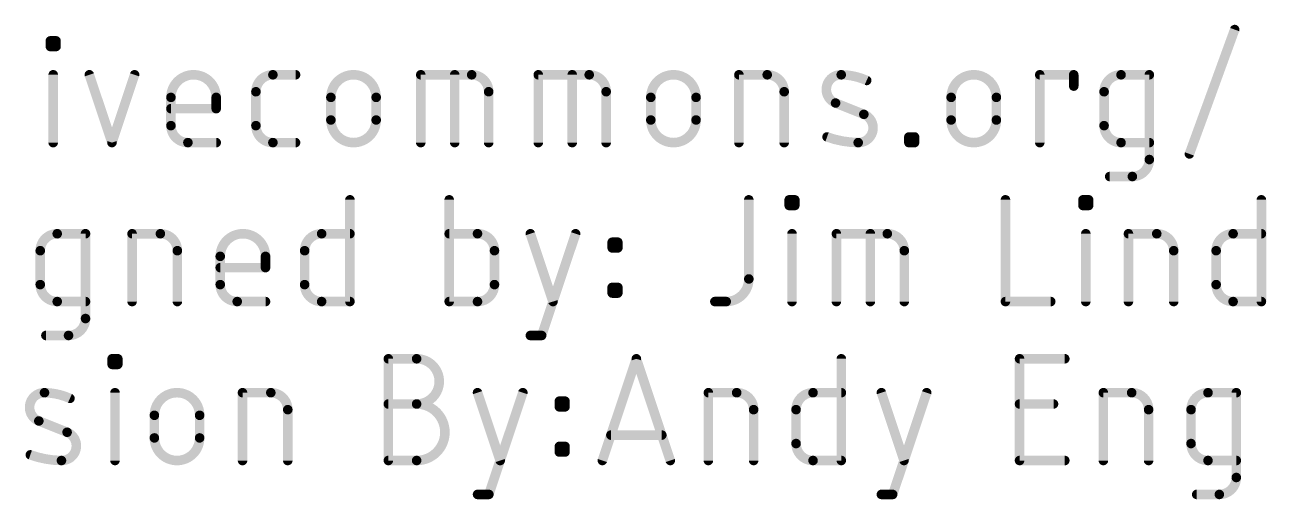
# Model space of a CAD drawing. Extents: x -30.5 to 56.1, y -10.7 to 33.1.
# Drawn here: x 6.03 to 25.84, y -10.7 to -3.12 of the extents above; entities that cross this region are included whole.
import ezdxf

# ---------------------------------------------------------------- set-up
doc = ezdxf.new("R2010")
doc.units = 0
doc.layers.add('51', color=53, linetype='CONTINUOUS')

msp = doc.modelspace()

# ---------------------------------------------------------------- linework, layer by layer
at = {"layer": '51', "const_width": 0.1524}
for points in [[(24.6175, -5.1844), (25.34, -3.1976)], [(6.4366, -3.4685), (6.4366, -3.3782)], [(6.4366, -3.3782), (6.5269, -3.3782)], [(6.5269, -3.3782), (6.5269, -3.4685)], [(6.5269, -3.4685), (6.4366, -3.4685)], [(6.4818, -5.0038), (6.4818, -3.9201)], [(7.0584, -3.9201), (7.4197, -5.0038)], [(7.4197, -5.0038), (7.7809, -3.9201)], [(9.9884, -3.9201), (10.3497, -3.9201)], [(12.3487, -5.0038), (12.3487, -3.9201)], [(12.3487, -3.9201), (13.1615, -3.9201)], [(12.8906, -5.0038), (12.8906, -3.9201)], [(14.2245, -5.0038), (14.2245, -3.9201)], [(14.2245, -3.9201), (15.0373, -3.9201)], [(14.7663, -5.0038), (14.7663, -3.9201)], [(17.4271, -5.0038), (17.4271, -3.9201)], [(17.4271, -3.9201), (17.8787, -3.9201)], [(22.2292, -5.0038), (22.2292, -3.9201)], [(22.2292, -3.9201), (22.7711, -3.9201)], [(22.7711, -3.9201), (22.7711, -4.1007)], [(23.5264, -3.9201), (23.9779, -3.9201)], [(23.9779, -3.9201), (23.9779, -5.2747)], [(9.7175, -4.7329), (9.7175, -4.191)], [(13.4325, -4.191), (13.4325, -5.0038)], [(15.3082, -4.191), (15.3082, -5.0038)], [(18.1496, -4.191), (18.1496, -5.0038)], [(23.2555, -4.7329), (23.2555, -4.191)], [(8.361, -4.7329), (8.361, -4.2813)], [(9.0835, -4.2813), (9.0835, -4.4619)], [(10.9141, -4.6426), (10.9141, -4.2813)], [(11.6366, -4.2813), (11.6366, -4.6426)], [(16.0203, -4.6426), (16.0203, -4.2813)], [(16.7428, -4.2813), (16.7428, -4.6426)], [(19.421, -4.5522), (18.9694, -4.3716)], [(20.8139, -4.6426), (20.8139, -4.2813)], [(21.5364, -4.2813), (21.5364, -4.6426)], [(9.0835, -4.4619), (8.361, -4.4619)], [(9.0835, -5.0038), (8.6319, -5.0038)], [(10.3497, -5.0038), (9.9884, -5.0038)], [(20.14, -5.0038), (20.14, -4.9135)], [(20.14, -4.9135), (20.2303, -4.9135)], [(20.2303, -5.0038), (20.14, -5.0038)], [(20.2303, -4.9135), (20.2303, -5.0038)], [(23.9779, -5.0038), (23.5264, -5.0038)], [(23.707, -5.5457), (23.3458, -5.5457)], [(11.2178, -5.9182), (11.2178, -7.5438)], [(12.8025, -5.9182), (12.8025, -7.5438)], [(17.585, -5.9182), (17.585, -7.1826)], [(18.2291, -6.0085), (18.2291, -5.9182)], [(18.2291, -5.9182), (18.3194, -5.9182)], [(18.3194, -6.0085), (18.2291, -6.0085)], [(18.3194, -5.9182), (18.3194, -6.0085)], [(21.6814, -5.9182), (21.6814, -7.5438)], [(22.9185, -6.0085), (22.9185, -5.9182)], [(22.9185, -5.9182), (23.0088, -5.9182)], [(23.0088, -6.0085), (22.9185, -6.0085)], [(23.0088, -5.9182), (23.0088, -6.0085)], [(25.7665, -5.9182), (25.7665, -7.5438)], [(6.5458, -6.4601), (6.9973, -6.4601)], [(6.9973, -6.4601), (6.9973, -7.8147)], [(7.7411, -7.5438), (7.7411, -6.4601)], [(7.7411, -6.4601), (8.1927, -6.4601)], [(10.7662, -6.4601), (11.2178, -6.4601)], [(13.2541, -6.4601), (12.8025, -6.4601)], [(14.0978, -6.4601), (14.459, -7.5438)], [(14.2784, -8.0857), (14.8203, -6.4601)], [(15.4039, -6.6858), (15.4039, -6.5955)], [(15.4039, -6.5955), (15.4942, -6.5955)], [(15.4942, -6.5955), (15.4942, -6.6858)], [(18.2743, -7.5438), (18.2743, -6.4601)], [(18.9829, -7.5438), (18.9829, -6.4601)], [(18.9829, -6.4601), (19.7957, -6.4601)], [(19.5248, -7.5438), (19.5248, -6.4601)], [(22.9636, -7.5438), (22.9636, -6.4601)], [(23.6445, -7.5438), (23.6445, -6.4601)], [(23.6445, -6.4601), (24.096, -6.4601)], [(25.3149, -6.4601), (25.7665, -6.4601)], [(6.2749, -7.2729), (6.2749, -6.731)], [(8.4636, -6.731), (8.4636, -7.5438)], [(10.4953, -7.2729), (10.4953, -6.731)], [(13.525, -7.2729), (13.525, -6.731)], [(15.4942, -6.6858), (15.4039, -6.6858)], [(20.0666, -6.731), (20.0666, -7.5438)], [(24.367, -6.731), (24.367, -7.5438)], [(25.044, -7.2729), (25.044, -6.731)], [(9.1479, -7.2729), (9.1479, -6.8213)], [(9.8704, -7.0019), (9.1479, -7.0019)], [(9.8704, -6.8213), (9.8704, -7.0019)], [(15.4039, -7.4083), (15.4039, -7.318)], [(15.4039, -7.318), (15.4942, -7.318)], [(15.4942, -7.318), (15.4942, -7.4083)], [(6.9973, -7.5438), (6.5458, -7.5438)], [(9.8704, -7.5438), (9.4188, -7.5438)], [(11.2178, -7.5438), (10.7662, -7.5438)], [(12.8025, -7.5438), (13.2541, -7.5438)], [(15.4942, -7.4083), (15.4039, -7.4083)], [(17.2237, -7.5438), (17.0431, -7.5438)], [(21.6814, -7.5438), (22.4039, -7.5438)], [(25.7665, -7.5438), (25.3149, -7.5438)], [(6.7264, -8.0857), (6.3652, -8.0857)], [(14.0978, -8.0857), (14.2784, -8.0857)], [(7.4228, -8.5485), (7.4228, -8.4582)], [(7.4228, -8.4582), (7.5131, -8.4582)], [(7.5131, -8.5485), (7.4228, -8.5485)], [(7.5131, -8.4582), (7.5131, -8.5485)], [(11.8311, -10.0838), (11.8311, -8.4582)], [(11.8311, -8.4582), (12.2826, -8.4582)], [(15.2478, -10.0838), (15.7897, -8.4582)], [(15.7897, -8.4582), (16.3315, -10.0838)], [(19.0614, -8.4582), (19.0614, -10.0838)], [(21.9062, -10.0838), (21.9062, -8.4582)], [(21.9062, -8.4582), (22.6287, -8.4582)], [(7.4679, -10.0838), (7.4679, -9.0001)], [(9.5035, -10.0838), (9.5035, -9.0001)], [(9.5035, -9.0001), (9.955, -9.0001)], [(11.8311, -9.1807), (12.2826, -9.1807)], [(13.255, -9.0001), (13.6162, -10.0838)], [(13.4356, -10.6257), (13.9775, -9.0001)], [(14.561, -9.2258), (14.561, -9.1355)], [(14.561, -9.1355), (14.6513, -9.1355)], [(14.6513, -9.1355), (14.6513, -9.2258)], [(16.9394, -10.0838), (16.9394, -9.0001)], [(16.9394, -9.0001), (17.391, -9.0001)], [(18.6099, -9.0001), (19.0614, -9.0001)], [(19.701, -9.0001), (20.0622, -10.0838)], [(19.8816, -10.6257), (20.4234, -9.0001)], [(21.9062, -9.1807), (22.4481, -9.1807)], [(23.244, -10.0838), (23.244, -9.0001)], [(23.244, -9.0001), (23.6956, -9.0001)], [(24.9144, -9.0001), (25.366, -9.0001)], [(25.366, -9.0001), (25.366, -10.3547)], [(8.0967, -9.7226), (8.0967, -9.3613)], [(8.8192, -9.3613), (8.8192, -9.7226)], [(10.226, -9.271), (10.226, -10.0838)], [(14.6513, -9.2258), (14.561, -9.2258)], [(17.6619, -9.271), (17.6619, -10.0838)], [(18.3389, -9.8129), (18.3389, -9.271)], [(23.9665, -9.271), (23.9665, -10.0838)], [(24.6435, -9.8129), (24.6435, -9.271)], [(6.7037, -9.6322), (6.2522, -9.4516)], [(16.1961, -9.6774), (15.3833, -9.6774)], [(14.561, -9.9483), (14.561, -9.858)], [(14.561, -9.858), (14.6513, -9.858)], [(14.6513, -9.9483), (14.561, -9.9483)], [(14.6513, -9.858), (14.6513, -9.9483)], [(12.2826, -10.0838), (11.8311, -10.0838)], [(19.0614, -10.0838), (18.6099, -10.0838)], [(22.6287, -10.0838), (21.9062, -10.0838)], [(25.366, -10.0838), (24.9144, -10.0838)], [(13.255, -10.6257), (13.4356, -10.6257)], [(19.701, -10.6257), (19.8816, -10.6257)], [(25.0951, -10.6257), (24.7338, -10.6257)]]:
    msp.add_lwpolyline(points, dxfattribs=at)
at = {"layer": '51'}
for points, const_width in [([(25.3758, -3.2106, 1), (25.3042, -3.1846)], 0.0762), ([(6.4747, -3.3782, 1), (6.3985, -3.3782)], 0.0762), ([(6.4366, -3.3401, 1), (6.4366, -3.4163)], 0.0762), ([(6.565, -3.3782, 1), (6.4888, -3.3782)], 0.0762), ([(6.5269, -3.4163, 1), (6.5269, -3.3401)], 0.0762), ([(6.4366, -3.4304, 1), (6.4366, -3.5066)], 0.0762), ([(6.3985, -3.4685, 1), (6.4747, -3.4685)], 0.0762), ([(6.4888, -3.4685, 1), (6.565, -3.4685)], 0.0762), ([(6.5269, -3.5066, 1), (6.5269, -3.4304)], 0.0762), ([(6.5199, -3.9201, 1), (6.4437, -3.9201)], 0.0762), ([(7.0946, -3.908, 1), (7.0223, -3.9321)], 0.0762), ([(7.817, -3.9321, 1), (7.7448, -3.908)], 0.0762), ([(9.0835, -4.2813, 1), (8.361, -4.2813)], 0.1524), ([(9.9884, -3.9201, 0.4142), (9.7175, -4.191)], 0.1524), ([(9.9884, -3.882, 1), (9.9884, -3.9582)], 0.0762), ([(9.9884, -3.9582, 1), (9.9884, -3.882)], 0.0762), ([(10.3497, -3.9582, 1), (10.3497, -3.882)], 0.0762), ([(11.6366, -4.2813, 1), (10.9141, -4.2813)], 0.1524), ([(12.3868, -3.9201, 1), (12.3106, -3.9201)], 0.0762), ([(12.3487, -3.882, 1), (12.3487, -3.9582)], 0.0762), ([(12.9287, -3.9201, 1), (12.8525, -3.9201)], 0.0762), ([(13.4325, -4.191, 0.4142), (13.1615, -3.9201)], 0.1524), ([(13.1615, -3.882, 1), (13.1615, -3.9582)], 0.0762), ([(13.1615, -3.9582, 1), (13.1615, -3.882)], 0.0762), ([(14.2626, -3.9201, 1), (14.1864, -3.9201)], 0.0762), ([(14.2245, -3.882, 1), (14.2245, -3.9582)], 0.0762), ([(14.8044, -3.9201, 1), (14.7282, -3.9201)], 0.0762), ([(15.3082, -4.191, 0.4142), (15.0373, -3.9201)], 0.1524), ([(15.0373, -3.882, 1), (15.0373, -3.9582)], 0.0762), ([(15.0373, -3.9582, 1), (15.0373, -3.882)], 0.0762), ([(16.7428, -4.2813, 1), (16.0203, -4.2813)], 0.1524), ([(17.4652, -3.9201, 1), (17.389, -3.9201)], 0.0762), ([(17.4271, -3.882, 1), (17.4271, -3.9582)], 0.0762), ([(18.1496, -4.191, 0.4142), (17.8787, -3.9201)], 0.1524), ([(17.8787, -3.882, 1), (17.8787, -3.9582)], 0.0762), ([(17.8787, -3.9582, 1), (17.8787, -3.882)], 0.0762), ([(19.0597, -3.9201, 0.8318), (18.9694, -4.3716)], 0.1524), ([(19.4661, -4.0104, 0.1026), (19.0597, -3.9201)], 0.1524), ([(19.0603, -3.882, 1), (19.0592, -3.9582)], 0.0762), ([(19.0592, -3.9582, 1), (19.0603, -3.882)], 0.0762), ([(19.4505, -4.0451, 1), (19.4818, -3.9756)], 0.0762), ([(21.5364, -4.2813, 1), (20.8139, -4.2813)], 0.1524), ([(22.2673, -3.9201, 1), (22.1911, -3.9201)], 0.0762), ([(22.2292, -3.882, 1), (22.2292, -3.9582)], 0.0762), ([(22.8092, -3.9201, 1), (22.733, -3.9201)], 0.0762), ([(22.7711, -3.9582, 1), (22.7711, -3.882)], 0.0762), ([(23.5264, -3.9201, 0.4142), (23.2555, -4.191)], 0.1524), ([(23.5264, -3.882, 1), (23.5264, -3.9582)], 0.0762), ([(23.5264, -3.9582, 1), (23.5264, -3.882)], 0.0762), ([(24.016, -3.9201, 1), (23.9398, -3.9201)], 0.0762), ([(23.9779, -3.9582, 1), (23.9779, -3.882)], 0.0762), ([(9.7556, -4.191, 1), (9.6794, -4.191)], 0.0762), ([(9.6794, -4.191, 1), (9.7556, -4.191)], 0.0762), ([(13.4706, -4.191, 1), (13.3944, -4.191)], 0.0762), ([(13.3944, -4.191, 1), (13.4706, -4.191)], 0.0762), ([(15.3463, -4.191, 1), (15.2701, -4.191)], 0.0762), ([(15.2701, -4.191, 1), (15.3463, -4.191)], 0.0762), ([(18.1877, -4.191, 1), (18.1115, -4.191)], 0.0762), ([(18.1115, -4.191, 1), (18.1877, -4.191)], 0.0762), ([(22.733, -4.1007, 1), (22.8092, -4.1007)], 0.0762), ([(23.2936, -4.191, 1), (23.2174, -4.191)], 0.0762), ([(23.2174, -4.191, 1), (23.2936, -4.191)], 0.0762), ([(8.3991, -4.2813, 1), (8.3229, -4.2813)], 0.0762), ([(8.3229, -4.2813, 1), (8.3991, -4.2813)], 0.0762), ([(9.1216, -4.2813, 1), (9.0454, -4.2813)], 0.0762), ([(9.0454, -4.2813, 1), (9.1216, -4.2813)], 0.0762), ([(10.9522, -4.2813, 1), (10.876, -4.2813)], 0.0762), ([(10.876, -4.2813, 1), (10.9522, -4.2813)], 0.0762), ([(11.6747, -4.2813, 1), (11.5985, -4.2813)], 0.0762), ([(11.5985, -4.2813, 1), (11.6747, -4.2813)], 0.0762), ([(16.0584, -4.2813, 1), (15.9822, -4.2813)], 0.0762), ([(15.9822, -4.2813, 1), (16.0584, -4.2813)], 0.0762), ([(16.7809, -4.2813, 1), (16.7047, -4.2813)], 0.0762), ([(16.7047, -4.2813, 1), (16.7809, -4.2813)], 0.0762), ([(18.9836, -4.3363, 1), (18.9553, -4.407)], 0.0762), ([(18.9553, -4.407, 1), (18.9836, -4.3362)], 0.0762), ([(20.852, -4.2813, 1), (20.7758, -4.2813)], 0.0762), ([(20.7758, -4.2813, 1), (20.852, -4.2813)], 0.0762), ([(21.5745, -4.2813, 1), (21.4983, -4.2813)], 0.0762), ([(21.4983, -4.2813, 1), (21.5745, -4.2813)], 0.0762), ([(8.361, -4.4238, 1), (8.361, -4.5)], 0.0762), ([(9.0454, -4.4619, 1), (9.1216, -4.4619)], 0.0762), ([(9.0835, -4.5, 1), (9.0835, -4.4238)], 0.0762), ([(19.3307, -5.0038, 0.8318), (19.421, -4.5522)], 0.1524), ([(19.4351, -4.5169, 1), (19.4068, -4.5876)], 0.0762), ([(19.4068, -4.5876, 1), (19.4351, -4.5169)], 0.0762), ([(8.361, -4.7329, 0.4142), (8.6319, -5.0038)], 0.1524), ([(8.3991, -4.7329, 1), (8.3229, -4.7329)], 0.0762), ([(8.3229, -4.7329, 1), (8.3991, -4.7329)], 0.0762), ([(9.7175, -4.7329, 0.4142), (9.9884, -5.0038)], 0.1524), ([(9.7556, -4.7329, 1), (9.6794, -4.7329)], 0.0762), ([(9.6794, -4.7329, 1), (9.7556, -4.7329)], 0.0762), ([(10.9141, -4.6426, 1), (11.6366, -4.6426)], 0.1524), ([(10.9522, -4.6426, 1), (10.876, -4.6426)], 0.0762), ([(10.876, -4.6426, 1), (10.9522, -4.6426)], 0.0762), ([(11.6747, -4.6426, 1), (11.5985, -4.6426)], 0.0762), ([(11.5985, -4.6426, 1), (11.6747, -4.6426)], 0.0762), ([(16.0203, -4.6426, 1), (16.7428, -4.6426)], 0.1524), ([(16.0584, -4.6426, 1), (15.9822, -4.6426)], 0.0762), ([(15.9822, -4.6426, 1), (16.0584, -4.6426)], 0.0762), ([(16.7809, -4.6426, 1), (16.7047, -4.6426)], 0.0762), ([(16.7047, -4.6426, 1), (16.7809, -4.6426)], 0.0762), ([(20.8139, -4.6426, 1), (21.5364, -4.6426)], 0.1524), ([(20.852, -4.6426, 1), (20.7758, -4.6426)], 0.0762), ([(20.7758, -4.6426, 1), (20.852, -4.6426)], 0.0762), ([(21.5745, -4.6426, 1), (21.4983, -4.6426)], 0.0762), ([(21.4983, -4.6426, 1), (21.5745, -4.6426)], 0.0762), ([(23.2555, -4.7329, 0.4142), (23.5264, -5.0038)], 0.1524), ([(23.2936, -4.7329, 1), (23.2174, -4.7329)], 0.0762), ([(23.2174, -4.7329, 1), (23.2936, -4.7329)], 0.0762), ([(8.6319, -4.9657, 1), (8.6319, -5.0419)], 0.0762), ([(8.6319, -5.0419, 1), (8.6319, -4.9657)], 0.0762), ([(9.0835, -5.0419, 1), (9.0835, -4.9657)], 0.0762), ([(9.9884, -4.9657, 1), (9.9884, -5.0419)], 0.0762), ([(9.9884, -5.0419, 1), (9.9884, -4.9657)], 0.0762), ([(10.3497, -5.0419, 1), (10.3497, -4.9657)], 0.0762), ([(18.8468, -4.8776, 1), (18.821, -4.9493)], 0.0762), ([(18.8339, -4.9135, 0.083), (19.3307, -5.0038)], 0.1524), ([(19.3312, -4.9657, 1), (19.3301, -5.0419)], 0.0762), ([(19.3301, -5.0419, 1), (19.3312, -4.9657)], 0.0762), ([(20.1781, -4.9135, 1), (20.1019, -4.9135)], 0.0762), ([(20.14, -4.8754, 1), (20.14, -4.9516)], 0.0762), ([(20.14, -4.9657, 1), (20.14, -5.0419)], 0.0762), ([(20.2684, -4.9135, 1), (20.1922, -4.9135)], 0.0762), ([(20.2303, -4.9516, 1), (20.2303, -4.8754)], 0.0762), ([(20.2303, -5.0419, 1), (20.2303, -4.9657)], 0.0762), ([(23.5264, -4.9657, 1), (23.5264, -5.0419)], 0.0762), ([(23.5264, -5.0419, 1), (23.5264, -4.9657)], 0.0762), ([(23.9779, -5.0419, 1), (23.9779, -4.9657)], 0.0762), ([(6.4437, -5.0038, 1), (6.5199, -5.0038)], 0.0762), ([(7.3835, -4.9918, 1), (7.4558, -5.0158)], 0.0762), ([(7.3835, -5.0158, 1), (7.4558, -4.9918)], 0.0762), ([(12.3106, -5.0038, 1), (12.3868, -5.0038)], 0.0762), ([(12.8525, -5.0038, 1), (12.9287, -5.0038)], 0.0762), ([(13.3944, -5.0038, 1), (13.4706, -5.0038)], 0.0762), ([(14.1864, -5.0038, 1), (14.2626, -5.0038)], 0.0762), ([(14.7282, -5.0038, 1), (14.8044, -5.0038)], 0.0762), ([(15.2701, -5.0038, 1), (15.3463, -5.0038)], 0.0762), ([(17.389, -5.0038, 1), (17.4652, -5.0038)], 0.0762), ([(18.1115, -5.0038, 1), (18.1877, -5.0038)], 0.0762), ([(20.1019, -5.0038, 1), (20.1781, -5.0038)], 0.0762), ([(20.1922, -5.0038, 1), (20.2684, -5.0038)], 0.0762), ([(22.1911, -5.0038, 1), (22.2673, -5.0038)], 0.0762), ([(24.5817, -5.1714, 1), (24.6533, -5.1974)], 0.0762), ([(23.707, -5.5457, 0.4142), (23.9779, -5.2747)], 0.1524), ([(24.016, -5.2747, 1), (23.9398, -5.2747)], 0.0762), ([(23.9398, -5.2747, 1), (24.016, -5.2747)], 0.0762), ([(23.3458, -5.5076, 1), (23.3458, -5.5838)], 0.0762), ([(23.707, -5.5076, 1), (23.707, -5.5838)], 0.0762), ([(23.707, -5.5838, 1), (23.707, -5.5076)], 0.0762), ([(11.2559, -5.9182, 1), (11.1797, -5.9182)], 0.0762), ([(12.8406, -5.9182, 1), (12.7644, -5.9182)], 0.0762), ([(17.6231, -5.9182, 1), (17.5469, -5.9182)], 0.0762), ([(18.2672, -5.9182, 1), (18.191, -5.9182)], 0.0762), ([(18.2291, -5.8801, 1), (18.2291, -5.9563)], 0.0762), ([(18.2291, -5.9704, 1), (18.2291, -6.0466)], 0.0762), ([(18.3575, -5.9182, 1), (18.2813, -5.9182)], 0.0762), ([(18.3194, -5.9563, 1), (18.3194, -5.8801)], 0.0762), ([(18.3194, -6.0466, 1), (18.3194, -5.9704)], 0.0762), ([(21.7195, -5.9182, 1), (21.6433, -5.9182)], 0.0762), ([(22.9566, -5.9182, 1), (22.8804, -5.9182)], 0.0762), ([(22.9185, -5.8801, 1), (22.9185, -5.9563)], 0.0762), ([(22.9185, -5.9704, 1), (22.9185, -6.0466)], 0.0762), ([(23.0469, -5.9182, 1), (22.9707, -5.9182)], 0.0762), ([(23.0088, -5.9563, 1), (23.0088, -5.8801)], 0.0762), ([(23.0088, -6.0466, 1), (23.0088, -5.9704)], 0.0762), ([(25.8046, -5.9182, 1), (25.7284, -5.9182)], 0.0762), ([(18.191, -6.0085, 1), (18.2672, -6.0085)], 0.0762), ([(18.2813, -6.0085, 1), (18.3575, -6.0085)], 0.0762), ([(22.8804, -6.0085, 1), (22.9566, -6.0085)], 0.0762), ([(22.9707, -6.0085, 1), (23.0469, -6.0085)], 0.0762), ([(6.5458, -6.4601, 0.4142), (6.2749, -6.731)], 0.1524), ([(6.5458, -6.422, 1), (6.5458, -6.4982)], 0.0762), ([(6.5458, -6.4982, 1), (6.5458, -6.422)], 0.0762), ([(7.0354, -6.4601, 1), (6.9592, -6.4601)], 0.0762), ([(6.9973, -6.4982, 1), (6.9973, -6.422)], 0.0762), ([(7.7792, -6.4601, 1), (7.703, -6.4601)], 0.0762), ([(7.7411, -6.422, 1), (7.7411, -6.4982)], 0.0762), ([(8.4636, -6.731, 0.4142), (8.1927, -6.4601)], 0.1524), ([(8.1927, -6.422, 1), (8.1927, -6.4982)], 0.0762), ([(8.1927, -6.4982, 1), (8.1927, -6.422)], 0.0762), ([(9.8704, -6.8213, 1), (9.1479, -6.8213)], 0.1524), ([(10.7662, -6.4601, 0.4142), (10.4953, -6.731)], 0.1524), ([(10.7662, -6.422, 1), (10.7662, -6.4982)], 0.0762), ([(10.7662, -6.4982, 1), (10.7662, -6.422)], 0.0762), ([(11.2178, -6.4982, 1), (11.2178, -6.422)], 0.0762), ([(12.8025, -6.422, 1), (12.8025, -6.4982)], 0.0762), ([(13.525, -6.731, 0.4142), (13.2541, -6.4601)], 0.1524), ([(13.2541, -6.422, 1), (13.2541, -6.4982)], 0.0762), ([(13.2541, -6.4982, 1), (13.2541, -6.422)], 0.0762), ([(14.1339, -6.448, 1), (14.0616, -6.4721)], 0.0762), ([(14.8564, -6.4721, 1), (14.7841, -6.448)], 0.0762), ([(15.442, -6.5955, 1), (15.3658, -6.5955)], 0.0762), ([(15.4039, -6.5574, 1), (15.4039, -6.6336)], 0.0762), ([(15.5323, -6.5955, 1), (15.4561, -6.5955)], 0.0762), ([(15.4942, -6.6336, 1), (15.4942, -6.5574)], 0.0762), ([(18.3124, -6.4601, 1), (18.2362, -6.4601)], 0.0762), ([(19.021, -6.4601, 1), (18.9448, -6.4601)], 0.0762), ([(18.9829, -6.422, 1), (18.9829, -6.4982)], 0.0762), ([(19.5629, -6.4601, 1), (19.4867, -6.4601)], 0.0762), ([(20.0666, -6.731, 0.4142), (19.7957, -6.4601)], 0.1524), ([(19.7957, -6.422, 1), (19.7957, -6.4982)], 0.0762), ([(19.7957, -6.4982, 1), (19.7957, -6.422)], 0.0762), ([(23.0017, -6.4601, 1), (22.9255, -6.4601)], 0.0762), ([(23.6826, -6.4601, 1), (23.6064, -6.4601)], 0.0762), ([(23.6445, -6.422, 1), (23.6445, -6.4982)], 0.0762), ([(24.367, -6.731, 0.4142), (24.096, -6.4601)], 0.1524), ([(24.096, -6.422, 1), (24.096, -6.4982)], 0.0762), ([(24.096, -6.4982, 1), (24.096, -6.422)], 0.0762), ([(25.3149, -6.4601, 0.4142), (25.044, -6.731)], 0.1524), ([(25.3149, -6.422, 1), (25.3149, -6.4982)], 0.0762), ([(25.3149, -6.4982, 1), (25.3149, -6.422)], 0.0762), ([(25.7665, -6.4982, 1), (25.7665, -6.422)], 0.0762), ([(6.313, -6.731, 1), (6.2368, -6.731)], 0.0762), ([(6.2368, -6.731, 1), (6.313, -6.731)], 0.0762), ([(8.5017, -6.731, 1), (8.4255, -6.731)], 0.0762), ([(8.4255, -6.731, 1), (8.5017, -6.731)], 0.0762), ([(10.5334, -6.731, 1), (10.4572, -6.731)], 0.0762), ([(10.4572, -6.731, 1), (10.5334, -6.731)], 0.0762), ([(13.5631, -6.731, 1), (13.4869, -6.731)], 0.0762), ([(13.4869, -6.731, 1), (13.5631, -6.731)], 0.0762), ([(15.4039, -6.6477, 1), (15.4039, -6.7239)], 0.0762), ([(15.3658, -6.6858, 1), (15.442, -6.6858)], 0.0762), ([(15.4561, -6.6858, 1), (15.5323, -6.6858)], 0.0762), ([(15.4942, -6.7239, 1), (15.4942, -6.6477)], 0.0762), ([(20.1047, -6.731, 1), (20.0285, -6.731)], 0.0762), ([(20.0285, -6.731, 1), (20.1047, -6.731)], 0.0762), ([(24.4051, -6.731, 1), (24.3289, -6.731)], 0.0762), ([(24.3289, -6.731, 1), (24.4051, -6.731)], 0.0762), ([(25.0821, -6.731, 1), (25.0059, -6.731)], 0.0762), ([(25.0059, -6.731, 1), (25.0821, -6.731)], 0.0762), ([(9.186, -6.8213, 1), (9.1098, -6.8213)], 0.0762), ([(9.1098, -6.8213, 1), (9.186, -6.8213)], 0.0762), ([(9.1479, -6.9638, 1), (9.1479, -7.04)], 0.0762), ([(9.9085, -6.8213, 1), (9.8323, -6.8213)], 0.0762), ([(9.8323, -6.8213, 1), (9.9085, -6.8213)], 0.0762), ([(9.8704, -7.04, 1), (9.8704, -6.9638)], 0.0762), ([(9.8323, -7.0019, 1), (9.9085, -7.0019)], 0.0762), ([(17.2237, -7.5438, 0.4142), (17.585, -7.1826)], 0.1524), ([(17.6231, -7.1826, 1), (17.5469, -7.1826)], 0.0762), ([(6.2749, -7.2729, 0.4142), (6.5458, -7.5438)], 0.1524), ([(6.313, -7.2729, 1), (6.2368, -7.2729)], 0.0762), ([(6.2368, -7.2729, 1), (6.313, -7.2729)], 0.0762), ([(9.1479, -7.2729, 0.4142), (9.4188, -7.5438)], 0.1524), ([(9.186, -7.2729, 1), (9.1098, -7.2729)], 0.0762), ([(9.1098, -7.2729, 1), (9.186, -7.2729)], 0.0762), ([(10.4953, -7.2729, 0.4142), (10.7662, -7.5438)], 0.1524), ([(10.5334, -7.2729, 1), (10.4572, -7.2729)], 0.0762), ([(10.4572, -7.2729, 1), (10.5334, -7.2729)], 0.0762), ([(13.2541, -7.5438, 0.4142), (13.525, -7.2729)], 0.1524), ([(13.5631, -7.2729, 1), (13.4869, -7.2729)], 0.0762), ([(13.4869, -7.2729, 1), (13.5631, -7.2729)], 0.0762), ([(15.442, -7.318, 1), (15.3658, -7.318)], 0.0762), ([(15.4039, -7.2799, 1), (15.4039, -7.3561)], 0.0762), ([(15.5323, -7.318, 1), (15.4561, -7.318)], 0.0762), ([(15.4942, -7.3561, 1), (15.4942, -7.2799)], 0.0762), ([(17.5469, -7.1826, 1), (17.6231, -7.1826)], 0.0762), ([(25.044, -7.2729, 0.4142), (25.3149, -7.5438)], 0.1524), ([(25.0821, -7.2729, 1), (25.0059, -7.2729)], 0.0762), ([(25.0059, -7.2729, 1), (25.0821, -7.2729)], 0.0762), ([(6.5458, -7.5057, 1), (6.5458, -7.5819)], 0.0762), ([(6.5458, -7.5819, 1), (6.5458, -7.5057)], 0.0762), ([(6.9973, -7.5819, 1), (6.9973, -7.5057)], 0.0762), ([(7.703, -7.5438, 1), (7.7792, -7.5438)], 0.0762), ([(8.4255, -7.5438, 1), (8.5017, -7.5438)], 0.0762), ([(9.4188, -7.5057, 1), (9.4188, -7.5819)], 0.0762), ([(9.4188, -7.5819, 1), (9.4188, -7.5057)], 0.0762), ([(9.8704, -7.5819, 1), (9.8704, -7.5057)], 0.0762), ([(10.7662, -7.5057, 1), (10.7662, -7.5819)], 0.0762), ([(10.7662, -7.5819, 1), (10.7662, -7.5057)], 0.0762), ([(11.1797, -7.5438, 1), (11.2559, -7.5438)], 0.0762), ([(11.2178, -7.5819, 1), (11.2178, -7.5057)], 0.0762), ([(12.8025, -7.5057, 1), (12.8025, -7.5819)], 0.0762), ([(12.7644, -7.5438, 1), (12.8406, -7.5438)], 0.0762), ([(13.2541, -7.5057, 1), (13.2541, -7.5819)], 0.0762), ([(13.2541, -7.5819, 1), (13.2541, -7.5057)], 0.0762), ([(14.4229, -7.5558, 1), (14.4952, -7.5318)], 0.0762), ([(15.4039, -7.3702, 1), (15.4039, -7.4464)], 0.0762), ([(15.3658, -7.4083, 1), (15.442, -7.4083)], 0.0762), ([(15.4561, -7.4083, 1), (15.5323, -7.4083)], 0.0762), ([(15.4942, -7.4464, 1), (15.4942, -7.3702)], 0.0762), ([(17.0431, -7.5057, 1), (17.0431, -7.5819)], 0.0762), ([(17.2237, -7.5057, 1), (17.2237, -7.5819)], 0.0762), ([(17.2237, -7.5819, 1), (17.2237, -7.5057)], 0.0762), ([(18.2362, -7.5438, 1), (18.3124, -7.5438)], 0.0762), ([(18.9448, -7.5438, 1), (19.021, -7.5438)], 0.0762), ([(19.4867, -7.5438, 1), (19.5629, -7.5438)], 0.0762), ([(20.0285, -7.5438, 1), (20.1047, -7.5438)], 0.0762), ([(21.6814, -7.5057, 1), (21.6814, -7.5819)], 0.0762), ([(21.6433, -7.5438, 1), (21.7195, -7.5438)], 0.0762), ([(22.4039, -7.5819, 1), (22.4039, -7.5057)], 0.0762), ([(22.9255, -7.5438, 1), (23.0017, -7.5438)], 0.0762), ([(23.6064, -7.5438, 1), (23.6826, -7.5438)], 0.0762), ([(24.3289, -7.5438, 1), (24.4051, -7.5438)], 0.0762), ([(25.3149, -7.5057, 1), (25.3149, -7.5819)], 0.0762), ([(25.3149, -7.5819, 1), (25.3149, -7.5057)], 0.0762), ([(25.7284, -7.5438, 1), (25.8046, -7.5438)], 0.0762), ([(25.7665, -7.5819, 1), (25.7665, -7.5057)], 0.0762), ([(6.7264, -8.0857, 0.4142), (6.9973, -7.8147)], 0.1524), ([(7.0354, -7.8147, 1), (6.9592, -7.8147)], 0.0762), ([(6.9592, -7.8147, 1), (7.0354, -7.8147)], 0.0762), ([(6.3652, -8.0476, 1), (6.3652, -8.1238)], 0.0762), ([(6.7264, -8.0476, 1), (6.7264, -8.1238)], 0.0762), ([(6.7264, -8.1238, 1), (6.7264, -8.0476)], 0.0762), ([(14.0978, -8.0476, 1), (14.0978, -8.1238)], 0.0762), ([(14.2423, -8.0736, 1), (14.3146, -8.0977)], 0.0762), ([(14.2784, -8.1238, 1), (14.2784, -8.0476)], 0.0762), ([(7.4609, -8.4582, 1), (7.3847, -8.4582)], 0.0762), ([(7.4228, -8.4201, 1), (7.4228, -8.4963)], 0.0762), ([(7.4228, -8.5104, 1), (7.4228, -8.5866)], 0.0762), ([(7.3847, -8.5485, 1), (7.4609, -8.5485)], 0.0762), ([(7.5512, -8.4582, 1), (7.475, -8.4582)], 0.0762), ([(7.475, -8.5485, 1), (7.5512, -8.5485)], 0.0762), ([(7.5131, -8.4963, 1), (7.5131, -8.4201)], 0.0762), ([(7.5131, -8.5866, 1), (7.5131, -8.5104)], 0.0762), ([(11.8692, -8.4582, 1), (11.793, -8.4582)], 0.0762), ([(11.8311, -8.4201, 1), (11.8311, -8.4963)], 0.0762), ([(12.2826, -9.1807, 1), (12.2826, -8.4582)], 0.1524), ([(12.2826, -8.4201, 1), (12.2826, -8.4963)], 0.0762), ([(12.2826, -8.4963, 1), (12.2826, -8.4201)], 0.0762), ([(15.8258, -8.4462, 1), (15.7535, -8.4702)], 0.0762), ([(15.8258, -8.4702, 1), (15.7535, -8.4462)], 0.0762), ([(19.0995, -8.4582, 1), (19.0233, -8.4582)], 0.0762), ([(21.9443, -8.4582, 1), (21.8681, -8.4582)], 0.0762), ([(21.9062, -8.4201, 1), (21.9062, -8.4963)], 0.0762), ([(22.6287, -8.4963, 1), (22.6287, -8.4201)], 0.0762), ([(6.3425, -9.0001, 0.8318), (6.2522, -9.4516)], 0.1524), ([(6.343, -8.962, 1), (6.3419, -9.0382)], 0.0762), ([(6.7489, -9.0904, 0.1026), (6.3425, -9.0001)], 0.1524), ([(6.3419, -9.0382, 1), (6.343, -8.962)], 0.0762), ([(6.7332, -9.1251, 1), (6.7645, -9.0556)], 0.0762), ([(7.506, -9.0001, 1), (7.4298, -9.0001)], 0.0762), ([(8.8192, -9.3613, 1), (8.0967, -9.3613)], 0.1524), ([(9.5416, -9.0001, 1), (9.4654, -9.0001)], 0.0762), ([(9.5035, -8.962, 1), (9.5035, -9.0382)], 0.0762), ([(10.226, -9.271, 0.4142), (9.955, -9.0001)], 0.1524), ([(9.955, -8.962, 1), (9.955, -9.0382)], 0.0762), ([(9.955, -9.0382, 1), (9.955, -8.962)], 0.0762), ([(11.8311, -9.1426, 1), (11.8311, -9.2188)], 0.0762), ([(12.2826, -10.0838, 1), (12.2826, -9.1807)], 0.1524), ([(12.2826, -9.1426, 1), (12.2826, -9.2188)], 0.0762), ([(12.2826, -9.1426, 1), (12.2826, -9.2188)], 0.0762), ([(12.2826, -9.2188, 1), (12.2826, -9.1426)], 0.0762), ([(13.2911, -8.988, 1), (13.2188, -9.0121)], 0.0762), ([(14.0136, -9.0121, 1), (13.9413, -8.988)], 0.0762), ([(14.5991, -9.1355, 1), (14.5229, -9.1355)], 0.0762), ([(14.561, -9.0974, 1), (14.561, -9.1736)], 0.0762), ([(14.6894, -9.1355, 1), (14.6132, -9.1355)], 0.0762), ([(14.6513, -9.1736, 1), (14.6513, -9.0974)], 0.0762), ([(16.9775, -9.0001, 1), (16.9013, -9.0001)], 0.0762), ([(16.9394, -8.962, 1), (16.9394, -9.0382)], 0.0762), ([(17.6619, -9.271, 0.4142), (17.391, -9.0001)], 0.1524), ([(17.391, -8.962, 1), (17.391, -9.0382)], 0.0762), ([(17.391, -9.0382, 1), (17.391, -8.962)], 0.0762), ([(18.6099, -9.0001, 0.4142), (18.3389, -9.271)], 0.1524), ([(18.6099, -8.962, 1), (18.6099, -9.0382)], 0.0762), ([(18.6099, -9.0382, 1), (18.6099, -8.962)], 0.0762), ([(19.0614, -9.0382, 1), (19.0614, -8.962)], 0.0762), ([(19.7371, -8.988, 1), (19.6648, -9.0121)], 0.0762), ([(20.4596, -9.0121, 1), (20.3873, -8.988)], 0.0762), ([(21.9062, -9.1426, 1), (21.9062, -9.2188)], 0.0762), ([(22.4481, -9.2188, 1), (22.4481, -9.1426)], 0.0762), ([(23.2821, -9.0001, 1), (23.2059, -9.0001)], 0.0762), ([(23.244, -8.962, 1), (23.244, -9.0382)], 0.0762), ([(23.9665, -9.271, 0.4142), (23.6956, -9.0001)], 0.1524), ([(23.6956, -8.962, 1), (23.6956, -9.0382)], 0.0762), ([(23.6956, -9.0382, 1), (23.6956, -8.962)], 0.0762), ([(24.9144, -9.0001, 0.4142), (24.6435, -9.271)], 0.1524), ([(24.9144, -8.962, 1), (24.9144, -9.0382)], 0.0762), ([(24.9144, -9.0382, 1), (24.9144, -8.962)], 0.0762), ([(25.4041, -9.0001, 1), (25.3279, -9.0001)], 0.0762), ([(25.366, -9.0382, 1), (25.366, -8.962)], 0.0762), ([(8.1348, -9.3613, 1), (8.0586, -9.3613)], 0.0762), ([(8.8573, -9.3613, 1), (8.7811, -9.3613)], 0.0762), ([(10.2641, -9.271, 1), (10.1879, -9.271)], 0.0762), ([(10.1879, -9.271, 1), (10.2641, -9.271)], 0.0762), ([(14.561, -9.1877, 1), (14.561, -9.2639)], 0.0762), ([(14.5229, -9.2258, 1), (14.5991, -9.2258)], 0.0762), ([(14.6132, -9.2258, 1), (14.6894, -9.2258)], 0.0762), ([(14.6513, -9.2639, 1), (14.6513, -9.1877)], 0.0762), ([(17.7, -9.271, 1), (17.6238, -9.271)], 0.0762), ([(17.6238, -9.271, 1), (17.7, -9.271)], 0.0762), ([(18.377, -9.271, 1), (18.3008, -9.271)], 0.0762), ([(18.3008, -9.271, 1), (18.377, -9.271)], 0.0762), ([(24.0046, -9.271, 1), (23.9284, -9.271)], 0.0762), ([(23.9284, -9.271, 1), (24.0046, -9.271)], 0.0762), ([(24.6816, -9.271, 1), (24.6054, -9.271)], 0.0762), ([(24.6054, -9.271, 1), (24.6816, -9.271)], 0.0762), ([(6.2663, -9.4163, 1), (6.238, -9.487)], 0.0762), ([(6.238, -9.487, 1), (6.2663, -9.4162)], 0.0762), ([(8.0586, -9.3613, 1), (8.1348, -9.3613)], 0.0762), ([(8.7811, -9.3613, 1), (8.8573, -9.3613)], 0.0762), ([(6.6134, -10.0838, 0.8318), (6.7037, -9.6322)], 0.1524), ([(6.7179, -9.5969, 1), (6.6896, -9.6676)], 0.0762), ([(6.6896, -9.6676, 1), (6.7179, -9.5969)], 0.0762), ([(8.0967, -9.7226, 1), (8.8192, -9.7226)], 0.1524), ([(8.1348, -9.7226, 1), (8.0586, -9.7226)], 0.0762), ([(8.0586, -9.7226, 1), (8.1348, -9.7226)], 0.0762), ([(8.8573, -9.7226, 1), (8.7811, -9.7226)], 0.0762), ([(8.7811, -9.7226, 1), (8.8573, -9.7226)], 0.0762), ([(15.3833, -9.6393, 1), (15.3833, -9.7155)], 0.0762), ([(16.1961, -9.7155, 1), (16.1961, -9.6393)], 0.0762), ([(14.5991, -9.858, 1), (14.5229, -9.858)], 0.0762), ([(14.561, -9.8199, 1), (14.561, -9.8961)], 0.0762), ([(14.561, -9.9102, 1), (14.561, -9.9864)], 0.0762), ([(14.6894, -9.858, 1), (14.6132, -9.858)], 0.0762), ([(14.6513, -9.8961, 1), (14.6513, -9.8199)], 0.0762), ([(14.6513, -9.9864, 1), (14.6513, -9.9102)], 0.0762), ([(18.3389, -9.8129, 0.4142), (18.6099, -10.0838)], 0.1524), ([(18.377, -9.8129, 1), (18.3008, -9.8129)], 0.0762), ([(18.3008, -9.8129, 1), (18.377, -9.8129)], 0.0762), ([(24.6435, -9.8129, 0.4142), (24.9144, -10.0838)], 0.1524), ([(24.6816, -9.8129, 1), (24.6054, -9.8129)], 0.0762), ([(24.6054, -9.8129, 1), (24.6816, -9.8129)], 0.0762), ([(6.1296, -9.9576, 1), (6.1038, -10.0293)], 0.0762), ([(6.1167, -9.9935, 0.083), (6.6134, -10.0838)], 0.1524), ([(6.614, -10.0457, 1), (6.6129, -10.1219)], 0.0762), ([(6.6129, -10.1219, 1), (6.614, -10.0457)], 0.0762), ([(7.4298, -10.0838, 1), (7.506, -10.0838)], 0.0762), ([(9.4654, -10.0838, 1), (9.5416, -10.0838)], 0.0762), ([(10.1879, -10.0838, 1), (10.2641, -10.0838)], 0.0762), ([(11.8311, -10.0457, 1), (11.8311, -10.1219)], 0.0762), ([(11.793, -10.0838, 1), (11.8692, -10.0838)], 0.0762), ([(12.2826, -10.0457, 1), (12.2826, -10.1219)], 0.0762), ([(12.2826, -10.1219, 1), (12.2826, -10.0457)], 0.0762), ([(13.5801, -10.0958, 1), (13.6524, -10.0718)], 0.0762), ([(14.5229, -9.9483, 1), (14.5991, -9.9483)], 0.0762), ([(14.6132, -9.9483, 1), (14.6894, -9.9483)], 0.0762), ([(15.2117, -10.0718, 1), (15.284, -10.0958)], 0.0762), ([(16.2954, -10.0958, 1), (16.3677, -10.0718)], 0.0762), ([(16.9013, -10.0838, 1), (16.9775, -10.0838)], 0.0762), ([(17.6238, -10.0838, 1), (17.7, -10.0838)], 0.0762), ([(18.6099, -10.0457, 1), (18.6099, -10.1219)], 0.0762), ([(18.6099, -10.1219, 1), (18.6099, -10.0457)], 0.0762), ([(19.0233, -10.0838, 1), (19.0995, -10.0838)], 0.0762), ([(19.0614, -10.1219, 1), (19.0614, -10.0457)], 0.0762), ([(20.0261, -10.0958, 1), (20.0983, -10.0718)], 0.0762), ([(21.9062, -10.0457, 1), (21.9062, -10.1219)], 0.0762), ([(21.8681, -10.0838, 1), (21.9443, -10.0838)], 0.0762), ([(22.6287, -10.1219, 1), (22.6287, -10.0457)], 0.0762), ([(23.2059, -10.0838, 1), (23.2821, -10.0838)], 0.0762), ([(23.9284, -10.0838, 1), (24.0046, -10.0838)], 0.0762), ([(24.9144, -10.0457, 1), (24.9144, -10.1219)], 0.0762), ([(24.9144, -10.1219, 1), (24.9144, -10.0457)], 0.0762), ([(25.366, -10.1219, 1), (25.366, -10.0457)], 0.0762), ([(25.0951, -10.6257, 0.4142), (25.366, -10.3547)], 0.1524), ([(25.4041, -10.3547, 1), (25.3279, -10.3547)], 0.0762), ([(25.3279, -10.3547, 1), (25.4041, -10.3547)], 0.0762), ([(13.255, -10.5876, 1), (13.255, -10.6638)], 0.0762), ([(13.3994, -10.6136, 1), (13.4717, -10.6377)], 0.0762), ([(13.4356, -10.6638, 1), (13.4356, -10.5876)], 0.0762), ([(19.701, -10.5876, 1), (19.701, -10.6638)], 0.0762), ([(19.8454, -10.6136, 1), (19.9177, -10.6377)], 0.0762), ([(19.8816, -10.6638, 1), (19.8816, -10.5876)], 0.0762), ([(24.7338, -10.5876, 1), (24.7338, -10.6638)], 0.0762), ([(25.0951, -10.5876, 1), (25.0951, -10.6638)], 0.0762), ([(25.0951, -10.6638, 1), (25.0951, -10.5876)], 0.0762)]:
    msp.add_lwpolyline(points, format="xyb", dxfattribs=dict(at, const_width=const_width))

doc.saveas('drawing.dxf')
